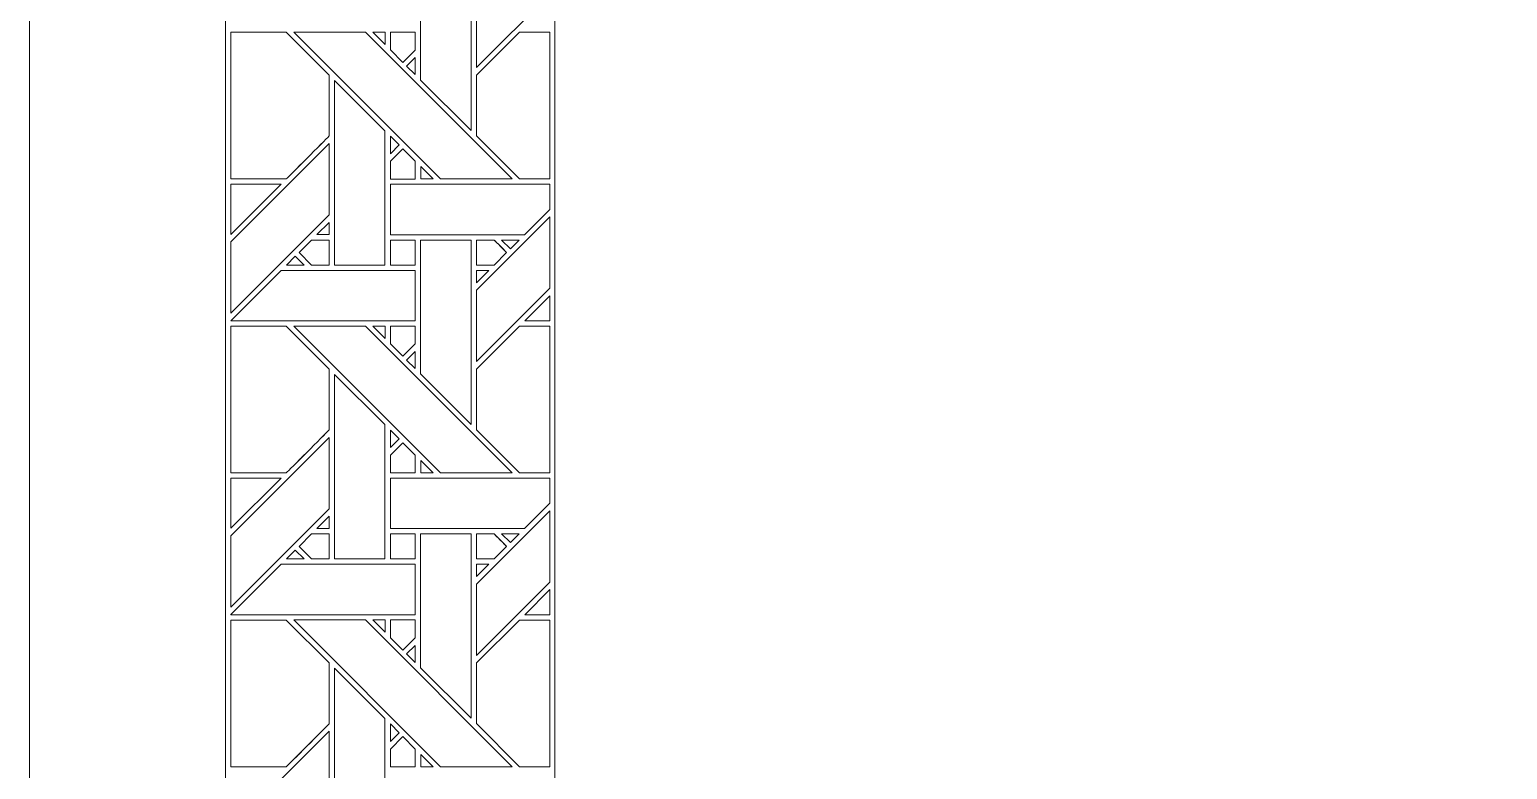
# Model space of a CAD drawing. Header units: inches. Extents: x 7.4 to 17.4, y 4.1 to 14.1.
# Drawn here: x 7.383 to 12.154, y 6.477 to 8.866 of the extents above; entities that cross this region are included whole.
import ezdxf

# ---------------------------------------------------------------- set-up
doc = ezdxf.new("R2010")
doc.units = ezdxf.units.IN
doc.header["$MEASUREMENT"] = 0
doc.layers.add('Design', color=7, linetype='Continuous', lineweight=0)

msp = doc.modelspace()

# ---------------------------------------------------------------- linework, layer by layer
at = {"layer": 'Design'}
for points, knots in [([(7.3829, 14.0948), (7.3829, 14.0948), (7.3829, 4.0948), (7.3829, 4.0948), (7.3829, 4.0948), (17.3829, 4.0948), (17.3829, 4.0948), (17.3829, 4.0948), (17.3829, 14.0948), (17.3829, 14.0948), (17.3829, 14.0948), (7.3829, 14.0948), (7.3829, 14.0948)], [0, 0, 0, 0, 1, 1, 1, 2, 2, 2, 3, 3, 3, 4, 4, 4, 4]), ([(8.0149, 13.4627), (8.0149, 13.4627), (8.0149, 4.7268), (8.0149, 4.7268), (8.0149, 4.7268), (16.7508, 4.7268), (16.7508, 4.7268), (16.7508, 4.7268), (16.7508, 13.4627), (16.7508, 13.4627), (16.7508, 13.4627), (8.0149, 13.4627), (8.0149, 13.4627)], [0, 0, 0, 0, 1, 1, 1, 2, 2, 2, 3, 3, 3, 4, 4, 4, 4]), ([(9.079, 5.7909), (9.079, 5.7909), (9.079, 12.3986), (9.079, 12.3986), (9.079, 12.3986), (15.6867, 12.3986), (15.6867, 12.3986), (15.6867, 12.3986), (15.6867, 5.7909), (15.6867, 5.7909), (15.6867, 5.7909), (9.079, 5.7909), (9.079, 5.7909)], [0, 0, 0, 0, 1, 1, 1, 2, 2, 2, 3, 3, 3, 4, 4, 4, 4]), ([(8.8255, 8.743), (8.8255, 8.743), (8.8255, 8.9731), (8.8255, 8.9731), (8.8255, 8.9731), (9.0623, 9.2098), (9.0623, 9.2098), (9.0623, 9.2098), (9.0623, 8.9798), (9.0623, 8.9798), (9.0623, 8.9798), (8.8255, 8.743), (8.8255, 8.743)], [0, 0, 0, 0, 1, 1, 1, 2, 2, 2, 3, 3, 3, 4, 4, 4, 4]), ([(8.6454, 9.1352), (8.6454, 9.1352), (8.8083, 9.1352), (8.8083, 9.1352), (8.8083, 9.1352), (8.8083, 8.5401), (8.8083, 8.5401), (8.8083, 8.5401), (8.6454, 8.703), (8.6454, 8.703), (8.6454, 8.703), (8.6454, 9.1352), (8.6454, 9.1352)], [0, 0, 0, 0, 1, 1, 1, 2, 2, 2, 3, 3, 3, 4, 4, 4, 4]), ([(8.0329, 8.8573), (8.0329, 8.8573), (8.2116, 8.8573), (8.2116, 8.8573), (8.2116, 8.8573), (8.3504, 8.7186), (8.3504, 8.7186), (8.3504, 8.7186), (8.3504, 8.5224), (8.3504, 8.5224), (8.3326, 8.5044), (8.2207, 8.3927), (8.2117, 8.3837), (8.2117, 8.3837), (8.0329, 8.3837), (8.0329, 8.3837), (8.0329, 8.3837), (8.0329, 8.8573), (8.0329, 8.8573)], [0, 0, 0, 0, 1, 1, 1, 2, 2, 2, 3, 3, 3, 4, 4, 4, 5, 5, 5, 6, 6, 6, 6]), ([(8.0329, 8.8573), (8.0329, 8.8573), (8.2116, 8.8573), (8.2116, 8.8573), (8.2116, 8.8573), (8.3504, 8.7186), (8.3504, 8.7186), (8.3504, 8.7186), (8.3504, 8.5224), (8.3504, 8.5224), (8.3324, 8.5042), (8.2205, 8.3925), (8.2117, 8.3837), (8.2117, 8.3837), (8.0329, 8.3837), (8.0329, 8.3837), (8.0329, 8.3837), (8.0329, 8.8573), (8.0329, 8.8573)], [0, 0, 0, 0, 1, 1, 1, 2, 2, 2, 3, 3, 3, 4, 4, 4, 5, 5, 5, 6, 6, 6, 6]), ([(8.2359, 8.8573), (8.2359, 8.8573), (8.4669, 8.8573), (8.4669, 8.8573), (8.4669, 8.8573), (8.9405, 8.3837), (8.9405, 8.3837), (8.9405, 8.3837), (8.7095, 8.3837), (8.7095, 8.3837), (8.7095, 8.3837), (8.2359, 8.8573), (8.2359, 8.8573)], [0, 0, 0, 0, 1, 1, 1, 2, 2, 2, 3, 3, 3, 4, 4, 4, 4]), ([(8.491, 8.8573), (8.491, 8.8573), (8.5304, 8.8573), (8.5304, 8.8573), (8.5304, 8.8573), (8.5304, 8.8175), (8.5304, 8.8175), (8.5304, 8.8175), (8.491, 8.8573), (8.491, 8.8573)], [0, 0, 0, 0, 1, 1, 1, 2, 2, 2, 3, 3, 3, 3]), ([(8.5476, 8.8573), (8.5476, 8.8573), (8.6278, 8.8573), (8.6278, 8.8573), (8.6278, 8.8573), (8.6278, 8.7997), (8.6278, 8.7997), (8.6278, 8.7997), (8.5879, 8.7598), (8.5879, 8.7598), (8.5879, 8.7598), (8.5476, 8.8001), (8.5476, 8.8001), (8.5476, 8.8001), (8.5476, 8.8573), (8.5476, 8.8573)], [0, 0, 0, 0, 1, 1, 1, 2, 2, 2, 3, 3, 3, 4, 4, 4, 5, 5, 5, 5]), ([(8.6278, 8.7997), (8.6278, 8.7997), (8.5879, 8.7598), (8.5879, 8.7598), (8.5879, 8.7598), (8.5476, 8.8001), (8.5476, 8.8001), (8.5476, 8.8001), (8.5476, 8.8573), (8.5476, 8.8573), (8.5476, 8.8573), (8.6278, 8.8573), (8.6278, 8.8573), (8.6278, 8.8573), (8.6278, 8.7997), (8.6278, 8.7997)], [0, 0, 0, 0, 1, 1, 1, 2, 2, 2, 3, 3, 3, 4, 4, 4, 5, 5, 5, 5]), ([(8.8255, 8.7186), (8.8255, 8.7186), (8.9642, 8.8573), (8.9642, 8.8573), (8.9642, 8.8573), (9.0623, 8.8573), (9.0623, 8.8573), (9.0623, 8.8573), (9.0623, 8.3837), (9.0623, 8.3837), (9.0623, 8.3837), (8.9647, 8.3837), (8.9647, 8.3837), (8.9647, 8.3837), (8.8255, 8.5229), (8.8255, 8.5229), (8.8255, 8.5229), (8.8255, 8.7186), (8.8255, 8.7186)], [0, 0, 0, 0, 1, 1, 1, 2, 2, 2, 3, 3, 3, 4, 4, 4, 5, 5, 5, 6, 6, 6, 6]), ([(8.9642, 8.8573), (8.9642, 8.8573), (9.0623, 8.8573), (9.0623, 8.8573), (9.0623, 8.8573), (9.0623, 8.3837), (9.0623, 8.3837), (9.0623, 8.3837), (8.9647, 8.3837), (8.9647, 8.3837), (8.9647, 8.3837), (8.8255, 8.5229), (8.8255, 8.5229), (8.8255, 8.5229), (8.8255, 8.7186), (8.8255, 8.7186), (8.8255, 8.7186), (8.9642, 8.8573), (8.9642, 8.8573)], [0, 0, 0, 0, 1, 1, 1, 2, 2, 2, 3, 3, 3, 4, 4, 4, 5, 5, 5, 6, 6, 6, 6]), ([(8.6279, 8.7755), (8.6279, 8.7755), (8.6279, 8.7203), (8.6279, 8.7203), (8.6279, 8.7203), (8.6001, 8.7477), (8.6001, 8.7477), (8.6001, 8.7477), (8.6279, 8.7755), (8.6279, 8.7755)], [0, 0, 0, 0, 1, 1, 1, 2, 2, 2, 3, 3, 3, 3]), ([(8.5303, 8.5394), (8.5303, 8.5394), (8.5303, 8.1057), (8.5303, 8.1057), (8.5303, 8.1057), (8.3676, 8.1057), (8.3676, 8.1057), (8.3676, 8.1057), (8.3676, 8.7015), (8.3676, 8.7015), (8.3676, 8.7015), (8.5303, 8.5394), (8.5303, 8.5394)], [0, 0, 0, 0, 1, 1, 1, 2, 2, 2, 3, 3, 3, 4, 4, 4, 4]), ([(8.0329, 8.1804), (8.0329, 8.1804), (8.3504, 8.498), (8.3504, 8.498), (8.3504, 8.498), (8.3504, 8.2679), (8.3504, 8.2679), (8.3504, 8.2679), (8.0329, 7.9504), (8.0329, 7.9504), (8.0329, 7.9504), (8.0329, 8.1804), (8.0329, 8.1804)], [0, 0, 0, 0, 1, 1, 1, 2, 2, 2, 3, 3, 3, 4, 4, 4, 4]), ([(8.5758, 8.4933), (8.5758, 8.4933), (8.5476, 8.4651), (8.5476, 8.4651), (8.5476, 8.4651), (8.5476, 8.5219), (8.5476, 8.5219), (8.5476, 8.5219), (8.5758, 8.4933), (8.5758, 8.4933)], [0, 0, 0, 0, 1, 1, 1, 2, 2, 2, 3, 3, 3, 3]), ([(8.6282, 8.3834), (8.6282, 8.3834), (8.5476, 8.3834), (8.5476, 8.3834), (8.5476, 8.3834), (8.5476, 8.4407), (8.5476, 8.4407), (8.5476, 8.4407), (8.5879, 8.4811), (8.5879, 8.4811), (8.5879, 8.4811), (8.6282, 8.4407), (8.6282, 8.4407), (8.6282, 8.4407), (8.6282, 8.3834), (8.6282, 8.3834)], [0, 0, 0, 0, 1, 1, 1, 2, 2, 2, 3, 3, 3, 4, 4, 4, 5, 5, 5, 5]), ([(8.5476, 8.4407), (8.5476, 8.4407), (8.5879, 8.4811), (8.5879, 8.4811), (8.5879, 8.4811), (8.6282, 8.4407), (8.6282, 8.4407), (8.6282, 8.4407), (8.6282, 8.3834), (8.6282, 8.3834), (8.6282, 8.3834), (8.5476, 8.3834), (8.5476, 8.3834), (8.5476, 8.3834), (8.5476, 8.4407), (8.5476, 8.4407)], [0, 0, 0, 0, 1, 1, 1, 2, 2, 2, 3, 3, 3, 4, 4, 4, 5, 5, 5, 5]), ([(8.6853, 8.3837), (8.6853, 8.3837), (8.6455, 8.3837), (8.6455, 8.3837), (8.6455, 8.3837), (8.6455, 8.4235), (8.6455, 8.4235), (8.6455, 8.4235), (8.6853, 8.3837), (8.6853, 8.3837)], [0, 0, 0, 0, 1, 1, 1, 2, 2, 2, 3, 3, 3, 3]), ([(8.0329, 8.3664), (8.0329, 8.3664), (8.1946, 8.3664), (8.1946, 8.3664), (8.1946, 8.3664), (8.0329, 8.2047), (8.0329, 8.2047), (8.0329, 8.2047), (8.0329, 8.3664), (8.0329, 8.3664)], [0, 0, 0, 0, 1, 1, 1, 2, 2, 2, 3, 3, 3, 3]), ([(8.5476, 8.2037), (8.5476, 8.2037), (8.5476, 8.3664), (8.5476, 8.3664), (8.5476, 8.3664), (9.0623, 8.3664), (9.0623, 8.3664), (9.0623, 8.3664), (9.0623, 8.2854), (9.0623, 8.2854), (9.0623, 8.2854), (8.9806, 8.2037), (8.9806, 8.2037), (8.9806, 8.2037), (8.5476, 8.2037), (8.5476, 8.2037)], [0, 0, 0, 0, 1, 1, 1, 2, 2, 2, 3, 3, 3, 4, 4, 4, 5, 5, 5, 5]), ([(8.8255, 7.7943), (8.8255, 7.7943), (8.8255, 8.0244), (8.8255, 8.0244), (8.8255, 8.0244), (9.0623, 8.2611), (9.0623, 8.2611), (9.0623, 8.2611), (9.0623, 8.031), (9.0623, 8.031), (9.0623, 8.031), (8.8255, 7.7943), (8.8255, 7.7943)], [0, 0, 0, 0, 1, 1, 1, 2, 2, 2, 3, 3, 3, 4, 4, 4, 4]), ([(8.3107, 8.2038), (8.3107, 8.2038), (8.3504, 8.2435), (8.3504, 8.2435), (8.3504, 8.2435), (8.3504, 8.2038), (8.3504, 8.2038), (8.3504, 8.2038), (8.3107, 8.2038), (8.3107, 8.2038)], [0, 0, 0, 0, 1, 1, 1, 2, 2, 2, 3, 3, 3, 3]), ([(8.3504, 8.1057), (8.3504, 8.1057), (8.2933, 8.1057), (8.2933, 8.1057), (8.2933, 8.1057), (8.2529, 8.1461), (8.2529, 8.1461), (8.2529, 8.1461), (8.2933, 8.1865), (8.2933, 8.1865), (8.2933, 8.1865), (8.3504, 8.1865), (8.3504, 8.1865), (8.3504, 8.1865), (8.3504, 8.1057), (8.3504, 8.1057)], [0, 0, 0, 0, 1, 1, 1, 2, 2, 2, 3, 3, 3, 4, 4, 4, 5, 5, 5, 5]), ([(8.2529, 8.1461), (8.2529, 8.1461), (8.2933, 8.1865), (8.2933, 8.1865), (8.2933, 8.1865), (8.3504, 8.1865), (8.3504, 8.1865), (8.3504, 8.1865), (8.3504, 8.1057), (8.3504, 8.1057), (8.3504, 8.1057), (8.2933, 8.1057), (8.2933, 8.1057), (8.2933, 8.1057), (8.2529, 8.1461), (8.2529, 8.1461)], [0, 0, 0, 0, 1, 1, 1, 2, 2, 2, 3, 3, 3, 4, 4, 4, 5, 5, 5, 5]), ([(8.5476, 8.1057), (8.5476, 8.1057), (8.5476, 8.1865), (8.5476, 8.1865), (8.5476, 8.1865), (8.6278, 8.1865), (8.6278, 8.1865), (8.6278, 8.1865), (8.6278, 8.1057), (8.6278, 8.1057), (8.6278, 8.1057), (8.5476, 8.1057), (8.5476, 8.1057)], [0, 0, 0, 0, 1, 1, 1, 2, 2, 2, 3, 3, 3, 4, 4, 4, 4]), ([(8.5476, 8.1865), (8.5476, 8.1865), (8.6278, 8.1865), (8.6278, 8.1865), (8.6278, 8.1865), (8.6278, 8.1057), (8.6278, 8.1057), (8.6278, 8.1057), (8.5476, 8.1057), (8.5476, 8.1057), (8.5476, 8.1057), (8.5476, 8.1865), (8.5476, 8.1865)], [0, 0, 0, 0, 1, 1, 1, 2, 2, 2, 3, 3, 3, 4, 4, 4, 4]), ([(8.6454, 8.1865), (8.6454, 8.1865), (8.8083, 8.1865), (8.8083, 8.1865), (8.8083, 8.1865), (8.8083, 7.5914), (8.8083, 7.5914), (8.8083, 7.5914), (8.6454, 7.7543), (8.6454, 7.7543), (8.6454, 7.7543), (8.6454, 8.1865), (8.6454, 8.1865)], [0, 0, 0, 0, 1, 1, 1, 2, 2, 2, 3, 3, 3, 4, 4, 4, 4]), ([(8.8255, 8.1865), (8.8255, 8.1865), (8.8825, 8.1865), (8.8825, 8.1865), (8.8877, 8.1813), (8.9184, 8.1505), (8.9228, 8.1461), (8.9228, 8.1461), (8.8824, 8.1057), (8.8824, 8.1057), (8.8824, 8.1057), (8.8255, 8.1057), (8.8255, 8.1057), (8.8255, 8.1057), (8.8255, 8.1865), (8.8255, 8.1865)], [0, 0, 0, 0, 1, 1, 1, 2, 2, 2, 3, 3, 3, 4, 4, 4, 5, 5, 5, 5]), ([(8.907, 8.162), (8.907, 8.162), (8.9228, 8.1461), (8.9228, 8.1461), (8.9228, 8.1461), (8.8824, 8.1057), (8.8824, 8.1057), (8.8824, 8.1057), (8.8255, 8.1057), (8.8255, 8.1057), (8.8255, 8.1057), (8.8255, 8.1865), (8.8255, 8.1865), (8.8255, 8.1865), (8.8825, 8.1865), (8.8825, 8.1865), (8.8825, 8.1865), (8.907, 8.162), (8.907, 8.162)], [0, 0, 0, 0, 1, 1, 1, 2, 2, 2, 3, 3, 3, 4, 4, 4, 5, 5, 5, 6, 6, 6, 6]), ([(8.9351, 8.1583), (8.9351, 8.1583), (8.9069, 8.1865), (8.9069, 8.1865), (8.9069, 8.1865), (8.9634, 8.1865), (8.9634, 8.1865), (8.9634, 8.1865), (8.9351, 8.1583), (8.9351, 8.1583)], [0, 0, 0, 0, 1, 1, 1, 2, 2, 2, 3, 3, 3, 3]), ([(8.2691, 8.1057), (8.2691, 8.1057), (8.2126, 8.1057), (8.2126, 8.1057), (8.2126, 8.1057), (8.2408, 8.1339), (8.2408, 8.1339), (8.2408, 8.1339), (8.2691, 8.1057), (8.2691, 8.1057)], [0, 0, 0, 0, 1, 1, 1, 2, 2, 2, 3, 3, 3, 3]), ([(8.0329, 7.926), (8.0329, 7.926), (8.1954, 8.0885), (8.1954, 8.0885), (8.1954, 8.0885), (8.6279, 8.0885), (8.6279, 8.0885), (8.6279, 8.0885), (8.6279, 7.9257), (8.6279, 7.9257), (8.6279, 7.9257), (8.0329, 7.9257), (8.0329, 7.9257), (8.0329, 7.9257), (8.0329, 7.926), (8.0329, 7.926)], [0, 0, 0, 0, 1, 1, 1, 2, 2, 2, 3, 3, 3, 4, 4, 4, 5, 5, 5, 5]), ([(8.8255, 8.0487), (8.8255, 8.0487), (8.8255, 8.0885), (8.8255, 8.0885), (8.8255, 8.0885), (8.8653, 8.0885), (8.8653, 8.0885), (8.8653, 8.0885), (8.8255, 8.0487), (8.8255, 8.0487)], [0, 0, 0, 0, 1, 1, 1, 2, 2, 2, 3, 3, 3, 3]), ([(9.0623, 8.0067), (9.0623, 8.0067), (9.0623, 7.9257), (9.0623, 7.9257), (9.0623, 7.9257), (8.9813, 7.9257), (8.9813, 7.9257), (8.9813, 7.9257), (9.0623, 8.0067), (9.0623, 8.0067)], [0, 0, 0, 0, 1, 1, 1, 2, 2, 2, 3, 3, 3, 3]), ([(8.0329, 7.9086), (8.0329, 7.9086), (8.2116, 7.9086), (8.2116, 7.9086), (8.2116, 7.9086), (8.3504, 7.7699), (8.3504, 7.7699), (8.3504, 7.7699), (8.3504, 7.5737), (8.3504, 7.5737), (8.3326, 7.5557), (8.2207, 7.444), (8.2117, 7.435), (8.2117, 7.435), (8.0329, 7.435), (8.0329, 7.435), (8.0329, 7.435), (8.0329, 7.9086), (8.0329, 7.9086)], [0, 0, 0, 0, 1, 1, 1, 2, 2, 2, 3, 3, 3, 4, 4, 4, 5, 5, 5, 6, 6, 6, 6]), ([(8.0329, 7.9086), (8.0329, 7.9086), (8.2116, 7.9086), (8.2116, 7.9086), (8.2116, 7.9086), (8.3504, 7.7699), (8.3504, 7.7699), (8.3504, 7.7699), (8.3504, 7.5737), (8.3504, 7.5737), (8.3324, 7.5555), (8.2205, 7.4438), (8.2117, 7.435), (8.2117, 7.435), (8.0329, 7.435), (8.0329, 7.435), (8.0329, 7.435), (8.0329, 7.9086), (8.0329, 7.9086)], [0, 0, 0, 0, 1, 1, 1, 2, 2, 2, 3, 3, 3, 4, 4, 4, 5, 5, 5, 6, 6, 6, 6]), ([(8.2359, 7.9086), (8.2359, 7.9086), (8.4669, 7.9086), (8.4669, 7.9086), (8.4669, 7.9086), (8.9405, 7.435), (8.9405, 7.435), (8.9405, 7.435), (8.7095, 7.435), (8.7095, 7.435), (8.7095, 7.435), (8.2359, 7.9086), (8.2359, 7.9086)], [0, 0, 0, 0, 1, 1, 1, 2, 2, 2, 3, 3, 3, 4, 4, 4, 4]), ([(8.491, 7.9086), (8.491, 7.9086), (8.5304, 7.9086), (8.5304, 7.9086), (8.5304, 7.9086), (8.5304, 7.8688), (8.5304, 7.8688), (8.5304, 7.8688), (8.491, 7.9086), (8.491, 7.9086)], [0, 0, 0, 0, 1, 1, 1, 2, 2, 2, 3, 3, 3, 3]), ([(8.5476, 7.9086), (8.5476, 7.9086), (8.6278, 7.9086), (8.6278, 7.9086), (8.6278, 7.9086), (8.6278, 7.851), (8.6278, 7.851), (8.6278, 7.851), (8.5879, 7.8111), (8.5879, 7.8111), (8.5879, 7.8111), (8.5476, 7.8514), (8.5476, 7.8514), (8.5476, 7.8514), (8.5476, 7.9086), (8.5476, 7.9086)], [0, 0, 0, 0, 1, 1, 1, 2, 2, 2, 3, 3, 3, 4, 4, 4, 5, 5, 5, 5]), ([(8.6278, 7.851), (8.6278, 7.851), (8.5879, 7.8111), (8.5879, 7.8111), (8.5879, 7.8111), (8.5476, 7.8514), (8.5476, 7.8514), (8.5476, 7.8514), (8.5476, 7.9086), (8.5476, 7.9086), (8.5476, 7.9086), (8.6278, 7.9086), (8.6278, 7.9086), (8.6278, 7.9086), (8.6278, 7.851), (8.6278, 7.851)], [0, 0, 0, 0, 1, 1, 1, 2, 2, 2, 3, 3, 3, 4, 4, 4, 5, 5, 5, 5]), ([(8.8255, 7.7699), (8.8255, 7.7699), (8.9642, 7.9086), (8.9642, 7.9086), (8.9642, 7.9086), (9.0623, 7.9086), (9.0623, 7.9086), (9.0623, 7.9086), (9.0623, 7.435), (9.0623, 7.435), (9.0623, 7.435), (8.9647, 7.435), (8.9647, 7.435), (8.9647, 7.435), (8.8255, 7.5742), (8.8255, 7.5742), (8.8255, 7.5742), (8.8255, 7.7699), (8.8255, 7.7699)], [0, 0, 0, 0, 1, 1, 1, 2, 2, 2, 3, 3, 3, 4, 4, 4, 5, 5, 5, 6, 6, 6, 6]), ([(8.9642, 7.9086), (8.9642, 7.9086), (9.0623, 7.9086), (9.0623, 7.9086), (9.0623, 7.9086), (9.0623, 7.435), (9.0623, 7.435), (9.0623, 7.435), (8.9647, 7.435), (8.9647, 7.435), (8.9647, 7.435), (8.8255, 7.5742), (8.8255, 7.5742), (8.8255, 7.5742), (8.8255, 7.7699), (8.8255, 7.7699), (8.8255, 7.7699), (8.9642, 7.9086), (8.9642, 7.9086)], [0, 0, 0, 0, 1, 1, 1, 2, 2, 2, 3, 3, 3, 4, 4, 4, 5, 5, 5, 6, 6, 6, 6]), ([(8.6279, 7.8268), (8.6279, 7.8268), (8.6279, 7.7716), (8.6279, 7.7716), (8.6279, 7.7716), (8.6001, 7.799), (8.6001, 7.799), (8.6001, 7.799), (8.6279, 7.8268), (8.6279, 7.8268)], [0, 0, 0, 0, 1, 1, 1, 2, 2, 2, 3, 3, 3, 3]), ([(8.5303, 7.5906), (8.5303, 7.5906), (8.5303, 7.157), (8.5303, 7.157), (8.5303, 7.157), (8.3676, 7.157), (8.3676, 7.157), (8.3676, 7.157), (8.3676, 7.7528), (8.3676, 7.7528), (8.3676, 7.7528), (8.5303, 7.5906), (8.5303, 7.5906)], [0, 0, 0, 0, 1, 1, 1, 2, 2, 2, 3, 3, 3, 4, 4, 4, 4]), ([(8.0329, 7.2317), (8.0329, 7.2317), (8.3504, 7.5492), (8.3504, 7.5492), (8.3504, 7.5492), (8.3504, 7.3192), (8.3504, 7.3192), (8.3504, 7.3192), (8.0329, 7.0016), (8.0329, 7.0016), (8.0329, 7.0016), (8.0329, 7.2317), (8.0329, 7.2317)], [0, 0, 0, 0, 1, 1, 1, 2, 2, 2, 3, 3, 3, 4, 4, 4, 4]), ([(8.5758, 7.5446), (8.5758, 7.5446), (8.5476, 7.5164), (8.5476, 7.5164), (8.5476, 7.5164), (8.5476, 7.5732), (8.5476, 7.5732), (8.5476, 7.5732), (8.5758, 7.5446), (8.5758, 7.5446)], [0, 0, 0, 0, 1, 1, 1, 2, 2, 2, 3, 3, 3, 3]), ([(8.6282, 7.4347), (8.6282, 7.4347), (8.5476, 7.4347), (8.5476, 7.4347), (8.5476, 7.4347), (8.5476, 7.492), (8.5476, 7.492), (8.5476, 7.492), (8.5879, 7.5323), (8.5879, 7.5323), (8.5879, 7.5323), (8.6282, 7.492), (8.6282, 7.492), (8.6282, 7.492), (8.6282, 7.4347), (8.6282, 7.4347)], [0, 0, 0, 0, 1, 1, 1, 2, 2, 2, 3, 3, 3, 4, 4, 4, 5, 5, 5, 5]), ([(8.5476, 7.492), (8.5476, 7.492), (8.5879, 7.5323), (8.5879, 7.5323), (8.5879, 7.5323), (8.6282, 7.492), (8.6282, 7.492), (8.6282, 7.492), (8.6282, 7.4347), (8.6282, 7.4347), (8.6282, 7.4347), (8.5476, 7.4347), (8.5476, 7.4347), (8.5476, 7.4347), (8.5476, 7.492), (8.5476, 7.492)], [0, 0, 0, 0, 1, 1, 1, 2, 2, 2, 3, 3, 3, 4, 4, 4, 5, 5, 5, 5]), ([(8.6853, 7.4349), (8.6853, 7.4349), (8.6455, 7.4349), (8.6455, 7.4349), (8.6455, 7.4349), (8.6455, 7.4747), (8.6455, 7.4747), (8.6455, 7.4747), (8.6853, 7.4349), (8.6853, 7.4349)], [0, 0, 0, 0, 1, 1, 1, 2, 2, 2, 3, 3, 3, 3]), ([(8.0329, 7.4177), (8.0329, 7.4177), (8.1946, 7.4177), (8.1946, 7.4177), (8.1946, 7.4177), (8.0329, 7.256), (8.0329, 7.256), (8.0329, 7.256), (8.0329, 7.4177), (8.0329, 7.4177)], [0, 0, 0, 0, 1, 1, 1, 2, 2, 2, 3, 3, 3, 3]), ([(8.5476, 7.255), (8.5476, 7.255), (8.5476, 7.4177), (8.5476, 7.4177), (8.5476, 7.4177), (9.0623, 7.4177), (9.0623, 7.4177), (9.0623, 7.4177), (9.0623, 7.3367), (9.0623, 7.3367), (9.0623, 7.3367), (8.9806, 7.255), (8.9806, 7.255), (8.9806, 7.255), (8.5476, 7.255), (8.5476, 7.255)], [0, 0, 0, 0, 1, 1, 1, 2, 2, 2, 3, 3, 3, 4, 4, 4, 5, 5, 5, 5]), ([(8.8255, 6.8455), (8.8255, 6.8455), (8.8255, 7.0756), (8.8255, 7.0756), (8.8255, 7.0756), (9.0623, 7.3124), (9.0623, 7.3124), (9.0623, 7.3124), (9.0623, 7.0823), (9.0623, 7.0823), (9.0623, 7.0823), (8.8255, 6.8455), (8.8255, 6.8455)], [0, 0, 0, 0, 1, 1, 1, 2, 2, 2, 3, 3, 3, 4, 4, 4, 4]), ([(8.3107, 7.255), (8.3107, 7.255), (8.3504, 7.2948), (8.3504, 7.2948), (8.3504, 7.2948), (8.3504, 7.255), (8.3504, 7.255), (8.3504, 7.255), (8.3107, 7.255), (8.3107, 7.255)], [0, 0, 0, 0, 1, 1, 1, 2, 2, 2, 3, 3, 3, 3]), ([(8.3504, 7.1569), (8.3504, 7.1569), (8.2933, 7.1569), (8.2933, 7.1569), (8.2933, 7.1569), (8.2529, 7.1973), (8.2529, 7.1973), (8.2529, 7.1973), (8.2933, 7.2377), (8.2933, 7.2377), (8.2933, 7.2377), (8.3504, 7.2377), (8.3504, 7.2377), (8.3504, 7.2377), (8.3504, 7.1569), (8.3504, 7.1569)], [0, 0, 0, 0, 1, 1, 1, 2, 2, 2, 3, 3, 3, 4, 4, 4, 5, 5, 5, 5]), ([(8.2529, 7.1973), (8.2529, 7.1973), (8.2933, 7.2377), (8.2933, 7.2377), (8.2933, 7.2377), (8.3504, 7.2377), (8.3504, 7.2377), (8.3504, 7.2377), (8.3504, 7.1569), (8.3504, 7.1569), (8.3504, 7.1569), (8.2933, 7.1569), (8.2933, 7.1569), (8.2933, 7.1569), (8.2529, 7.1973), (8.2529, 7.1973)], [0, 0, 0, 0, 1, 1, 1, 2, 2, 2, 3, 3, 3, 4, 4, 4, 5, 5, 5, 5]), ([(8.5476, 7.1569), (8.5476, 7.1569), (8.5476, 7.2377), (8.5476, 7.2377), (8.5476, 7.2377), (8.6278, 7.2377), (8.6278, 7.2377), (8.6278, 7.2377), (8.6278, 7.1569), (8.6278, 7.1569), (8.6278, 7.1569), (8.5476, 7.1569), (8.5476, 7.1569)], [0, 0, 0, 0, 1, 1, 1, 2, 2, 2, 3, 3, 3, 4, 4, 4, 4]), ([(8.5476, 7.2377), (8.5476, 7.2377), (8.6278, 7.2377), (8.6278, 7.2377), (8.6278, 7.2377), (8.6278, 7.1569), (8.6278, 7.1569), (8.6278, 7.1569), (8.5476, 7.1569), (8.5476, 7.1569), (8.5476, 7.1569), (8.5476, 7.2377), (8.5476, 7.2377)], [0, 0, 0, 0, 1, 1, 1, 2, 2, 2, 3, 3, 3, 4, 4, 4, 4]), ([(8.6454, 7.2377), (8.6454, 7.2377), (8.8083, 7.2377), (8.8083, 7.2377), (8.8083, 7.2377), (8.8083, 6.6426), (8.8083, 6.6426), (8.8083, 6.6426), (8.6454, 6.8055), (8.6454, 6.8055), (8.6454, 6.8055), (8.6454, 7.2377), (8.6454, 7.2377)], [0, 0, 0, 0, 1, 1, 1, 2, 2, 2, 3, 3, 3, 4, 4, 4, 4]), ([(8.8255, 7.2377), (8.8255, 7.2377), (8.8825, 7.2377), (8.8825, 7.2377), (8.8877, 7.2326), (8.9184, 7.2018), (8.9228, 7.1974), (8.9228, 7.1974), (8.8824, 7.1569), (8.8824, 7.1569), (8.8824, 7.1569), (8.8255, 7.1569), (8.8255, 7.1569), (8.8255, 7.1569), (8.8255, 7.2377), (8.8255, 7.2377)], [0, 0, 0, 0, 1, 1, 1, 2, 2, 2, 3, 3, 3, 4, 4, 4, 5, 5, 5, 5]), ([(8.9071, 7.2132), (8.913, 7.2073), (8.9187, 7.2015), (8.9228, 7.1974), (8.9228, 7.1974), (8.8824, 7.1569), (8.8824, 7.1569), (8.8824, 7.1569), (8.8255, 7.1569), (8.8255, 7.1569), (8.8255, 7.1569), (8.8255, 7.2377), (8.8255, 7.2377), (8.8255, 7.2377), (8.8825, 7.2377), (8.8825, 7.2377), (8.8879, 7.2324), (8.8978, 7.2225), (8.9071, 7.2132)], [0, 0, 0, 0, 1, 1, 1, 2, 2, 2, 3, 3, 3, 4, 4, 4, 5, 5, 5, 6, 6, 6, 6]), ([(8.9351, 7.2096), (8.9351, 7.2096), (8.9069, 7.2377), (8.9069, 7.2377), (8.9069, 7.2377), (8.9634, 7.2377), (8.9634, 7.2377), (8.9634, 7.2377), (8.9351, 7.2096), (8.9351, 7.2096)], [0, 0, 0, 0, 1, 1, 1, 2, 2, 2, 3, 3, 3, 3]), ([(8.2691, 7.157), (8.2691, 7.157), (8.2126, 7.157), (8.2126, 7.157), (8.2126, 7.157), (8.2408, 7.1852), (8.2408, 7.1852), (8.2408, 7.1852), (8.2691, 7.157), (8.2691, 7.157)], [0, 0, 0, 0, 1, 1, 1, 2, 2, 2, 3, 3, 3, 3]), ([(8.0329, 6.9773), (8.0329, 6.9773), (8.1954, 7.1398), (8.1954, 7.1398), (8.1954, 7.1398), (8.6279, 7.1398), (8.6279, 7.1398), (8.6279, 7.1398), (8.6279, 6.977), (8.6279, 6.977), (8.6279, 6.977), (8.0329, 6.977), (8.0329, 6.977), (8.0329, 6.977), (8.0329, 6.9773), (8.0329, 6.9773)], [0, 0, 0, 0, 1, 1, 1, 2, 2, 2, 3, 3, 3, 4, 4, 4, 5, 5, 5, 5]), ([(8.8255, 7.1), (8.8255, 7.1), (8.8255, 7.1398), (8.8255, 7.1398), (8.8255, 7.1398), (8.8653, 7.1398), (8.8653, 7.1398), (8.8653, 7.1398), (8.8255, 7.1), (8.8255, 7.1)], [0, 0, 0, 0, 1, 1, 1, 2, 2, 2, 3, 3, 3, 3]), ([(9.0623, 7.0579), (9.0623, 7.0579), (9.0623, 6.977), (9.0623, 6.977), (9.0623, 6.977), (8.9813, 6.977), (8.9813, 6.977), (8.9813, 6.977), (9.0623, 7.0579), (9.0623, 7.0579)], [0, 0, 0, 0, 1, 1, 1, 2, 2, 2, 3, 3, 3, 3]), ([(8.0329, 6.9598), (8.0329, 6.9598), (8.2116, 6.9598), (8.2116, 6.9598), (8.2116, 6.9598), (8.3504, 6.8211), (8.3504, 6.8211), (8.3504, 6.8211), (8.3504, 6.6249), (8.3504, 6.6249), (8.3326, 6.607), (8.2207, 6.4952), (8.2117, 6.4862), (8.2117, 6.4862), (8.0329, 6.4862), (8.0329, 6.4862), (8.0329, 6.4862), (8.0329, 6.9598), (8.0329, 6.9598)], [0, 0, 0, 0, 1, 1, 1, 2, 2, 2, 3, 3, 3, 4, 4, 4, 5, 5, 5, 6, 6, 6, 6]), ([(8.0329, 6.9598), (8.0329, 6.9598), (8.2116, 6.9598), (8.2116, 6.9598), (8.2116, 6.9598), (8.3504, 6.8211), (8.3504, 6.8211), (8.3504, 6.8211), (8.3504, 6.6249), (8.3504, 6.6249), (8.3325, 6.6069), (8.2206, 6.4951), (8.2117, 6.4862), (8.2117, 6.4862), (8.0329, 6.4862), (8.0329, 6.4862), (8.0329, 6.4862), (8.0329, 6.9598), (8.0329, 6.9598)], [0, 0, 0, 0, 1, 1, 1, 2, 2, 2, 3, 3, 3, 4, 4, 4, 5, 5, 5, 6, 6, 6, 6]), ([(8.2359, 6.9599), (8.2359, 6.9599), (8.4669, 6.9599), (8.4669, 6.9599), (8.4669, 6.9599), (8.9405, 6.4862), (8.9405, 6.4862), (8.9405, 6.4862), (8.7095, 6.4862), (8.7095, 6.4862), (8.7095, 6.4862), (8.2359, 6.9599), (8.2359, 6.9599)], [0, 0, 0, 0, 1, 1, 1, 2, 2, 2, 3, 3, 3, 4, 4, 4, 4]), ([(8.491, 6.9599), (8.491, 6.9599), (8.5304, 6.9599), (8.5304, 6.9599), (8.5304, 6.9599), (8.5304, 6.9201), (8.5304, 6.9201), (8.5304, 6.9201), (8.491, 6.9599), (8.491, 6.9599)], [0, 0, 0, 0, 1, 1, 1, 2, 2, 2, 3, 3, 3, 3]), ([(8.5476, 6.9599), (8.5476, 6.9599), (8.6278, 6.9599), (8.6278, 6.9599), (8.6278, 6.9599), (8.6278, 6.9023), (8.6278, 6.9023), (8.6278, 6.9023), (8.5879, 6.8623), (8.5879, 6.8623), (8.5879, 6.8623), (8.5476, 6.9027), (8.5476, 6.9027), (8.5476, 6.9027), (8.5476, 6.9599), (8.5476, 6.9599)], [0, 0, 0, 0, 1, 1, 1, 2, 2, 2, 3, 3, 3, 4, 4, 4, 5, 5, 5, 5]), ([(8.6278, 6.9023), (8.6278, 6.9023), (8.5879, 6.8623), (8.5879, 6.8623), (8.5879, 6.8623), (8.5476, 6.9027), (8.5476, 6.9027), (8.5476, 6.9027), (8.5476, 6.9599), (8.5476, 6.9599), (8.5476, 6.9599), (8.6278, 6.9599), (8.6278, 6.9599), (8.6278, 6.9599), (8.6278, 6.9023), (8.6278, 6.9023)], [0, 0, 0, 0, 1, 1, 1, 2, 2, 2, 3, 3, 3, 4, 4, 4, 5, 5, 5, 5]), ([(8.8255, 6.8211), (8.8255, 6.8211), (8.9642, 6.9598), (8.9642, 6.9598), (8.9642, 6.9598), (9.0623, 6.9598), (9.0623, 6.9598), (9.0623, 6.9598), (9.0623, 6.4862), (9.0623, 6.4862), (9.0623, 6.4862), (8.9647, 6.4862), (8.9647, 6.4862), (8.9647, 6.4862), (8.8255, 6.6255), (8.8255, 6.6255), (8.8255, 6.6255), (8.8255, 6.8211), (8.8255, 6.8211)], [0, 0, 0, 0, 1, 1, 1, 2, 2, 2, 3, 3, 3, 4, 4, 4, 5, 5, 5, 6, 6, 6, 6]), ([(8.9642, 6.9598), (8.9642, 6.9598), (9.0623, 6.9598), (9.0623, 6.9598), (9.0623, 6.9598), (9.0623, 6.4862), (9.0623, 6.4862), (9.0623, 6.4862), (8.9647, 6.4862), (8.9647, 6.4862), (8.9647, 6.4862), (8.8255, 6.6255), (8.8255, 6.6255), (8.8255, 6.6255), (8.8255, 6.8211), (8.8255, 6.8211), (8.8255, 6.8211), (8.9642, 6.9598), (8.9642, 6.9598)], [0, 0, 0, 0, 1, 1, 1, 2, 2, 2, 3, 3, 3, 4, 4, 4, 5, 5, 5, 6, 6, 6, 6]), ([(8.6279, 6.878), (8.6279, 6.878), (8.6279, 6.8229), (8.6279, 6.8229), (8.6279, 6.8229), (8.6001, 6.8503), (8.6001, 6.8503), (8.6001, 6.8503), (8.6279, 6.878), (8.6279, 6.878)], [0, 0, 0, 0, 1, 1, 1, 2, 2, 2, 3, 3, 3, 3]), ([(8.5303, 6.6419), (8.5303, 6.6419), (8.5303, 6.2082), (8.5303, 6.2082), (8.5303, 6.2082), (8.3676, 6.2082), (8.3676, 6.2082), (8.3676, 6.2082), (8.3676, 6.8041), (8.3676, 6.8041), (8.3676, 6.8041), (8.5303, 6.6419), (8.5303, 6.6419)], [0, 0, 0, 0, 1, 1, 1, 2, 2, 2, 3, 3, 3, 4, 4, 4, 4]), ([(8.0329, 6.283), (8.0329, 6.283), (8.3504, 6.6005), (8.3504, 6.6005), (8.3504, 6.6005), (8.3504, 6.3705), (8.3504, 6.3705), (8.3504, 6.3705), (8.0329, 6.0529), (8.0329, 6.0529), (8.0329, 6.0529), (8.0329, 6.283), (8.0329, 6.283)], [0, 0, 0, 0, 1, 1, 1, 2, 2, 2, 3, 3, 3, 4, 4, 4, 4]), ([(8.5758, 6.5958), (8.5758, 6.5958), (8.5476, 6.5677), (8.5476, 6.5677), (8.5476, 6.5677), (8.5476, 6.6244), (8.5476, 6.6244), (8.5476, 6.6244), (8.5758, 6.5958), (8.5758, 6.5958)], [0, 0, 0, 0, 1, 1, 1, 2, 2, 2, 3, 3, 3, 3]), ([(8.6282, 6.486), (8.6282, 6.486), (8.5476, 6.486), (8.5476, 6.486), (8.5476, 6.486), (8.5476, 6.5433), (8.5476, 6.5433), (8.5476, 6.5433), (8.5879, 6.5836), (8.5879, 6.5836), (8.5879, 6.5836), (8.6282, 6.5433), (8.6282, 6.5433), (8.6282, 6.5433), (8.6282, 6.486), (8.6282, 6.486)], [0, 0, 0, 0, 1, 1, 1, 2, 2, 2, 3, 3, 3, 4, 4, 4, 5, 5, 5, 5]), ([(8.5476, 6.5433), (8.5476, 6.5433), (8.5879, 6.5836), (8.5879, 6.5836), (8.5879, 6.5836), (8.6282, 6.5433), (8.6282, 6.5433), (8.6282, 6.5433), (8.6282, 6.486), (8.6282, 6.486), (8.6282, 6.486), (8.5476, 6.486), (8.5476, 6.486), (8.5476, 6.486), (8.5476, 6.5433), (8.5476, 6.5433)], [0, 0, 0, 0, 1, 1, 1, 2, 2, 2, 3, 3, 3, 4, 4, 4, 5, 5, 5, 5]), ([(8.6853, 6.4862), (8.6853, 6.4862), (8.6455, 6.4862), (8.6455, 6.4862), (8.6455, 6.4862), (8.6455, 6.526), (8.6455, 6.526), (8.6455, 6.526), (8.6853, 6.4862), (8.6853, 6.4862)], [0, 0, 0, 0, 1, 1, 1, 2, 2, 2, 3, 3, 3, 3])]:
    msp.add_open_spline(points, degree=3, knots=knots, dxfattribs=at)

doc.saveas('drawing.dxf')
